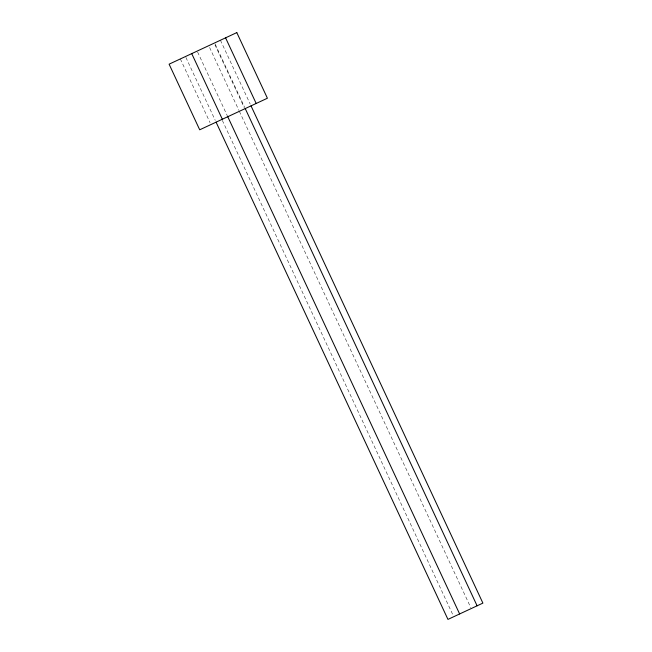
<?xml version="1.0" encoding="UTF-8"?>
<svg xmlns="http://www.w3.org/2000/svg" width="652" height="652" viewBox="0 0 652 652"><rect width="100%" height="100%" fill="white"/><g stroke="black" fill="none" stroke-linecap="round" stroke-linejoin="round"><path stroke-width="0.49" stroke-dasharray="3.26 2.44" d="M220.425 40.237L250.181 104.043M215.054 43.855L244.386 106.749M215.03 44.972L244.361 107.865M209.602 47.506L238.925 110.4M239.357 111.313L470.793 607.631M197.589 51.997L227.336 115.803M222.316 120.384L453.319 615.773M185.91 57.441L215.242 120.343M180.335 58.933L210.083 122.739"/><path stroke-width="0.98" d="M225.576 37.832L256.179 103.464M251.028 105.868L482.896 603.108L447.957 619.4L216.089 122.16M245.233 108.574L477.101 605.806M227.768 116.716L459.627 613.956M191.729 53.619L222.332 119.251M236.806 32.6L169.104 64.173L199.708 129.797L267.41 98.232L236.806 32.6"/></g></svg>
